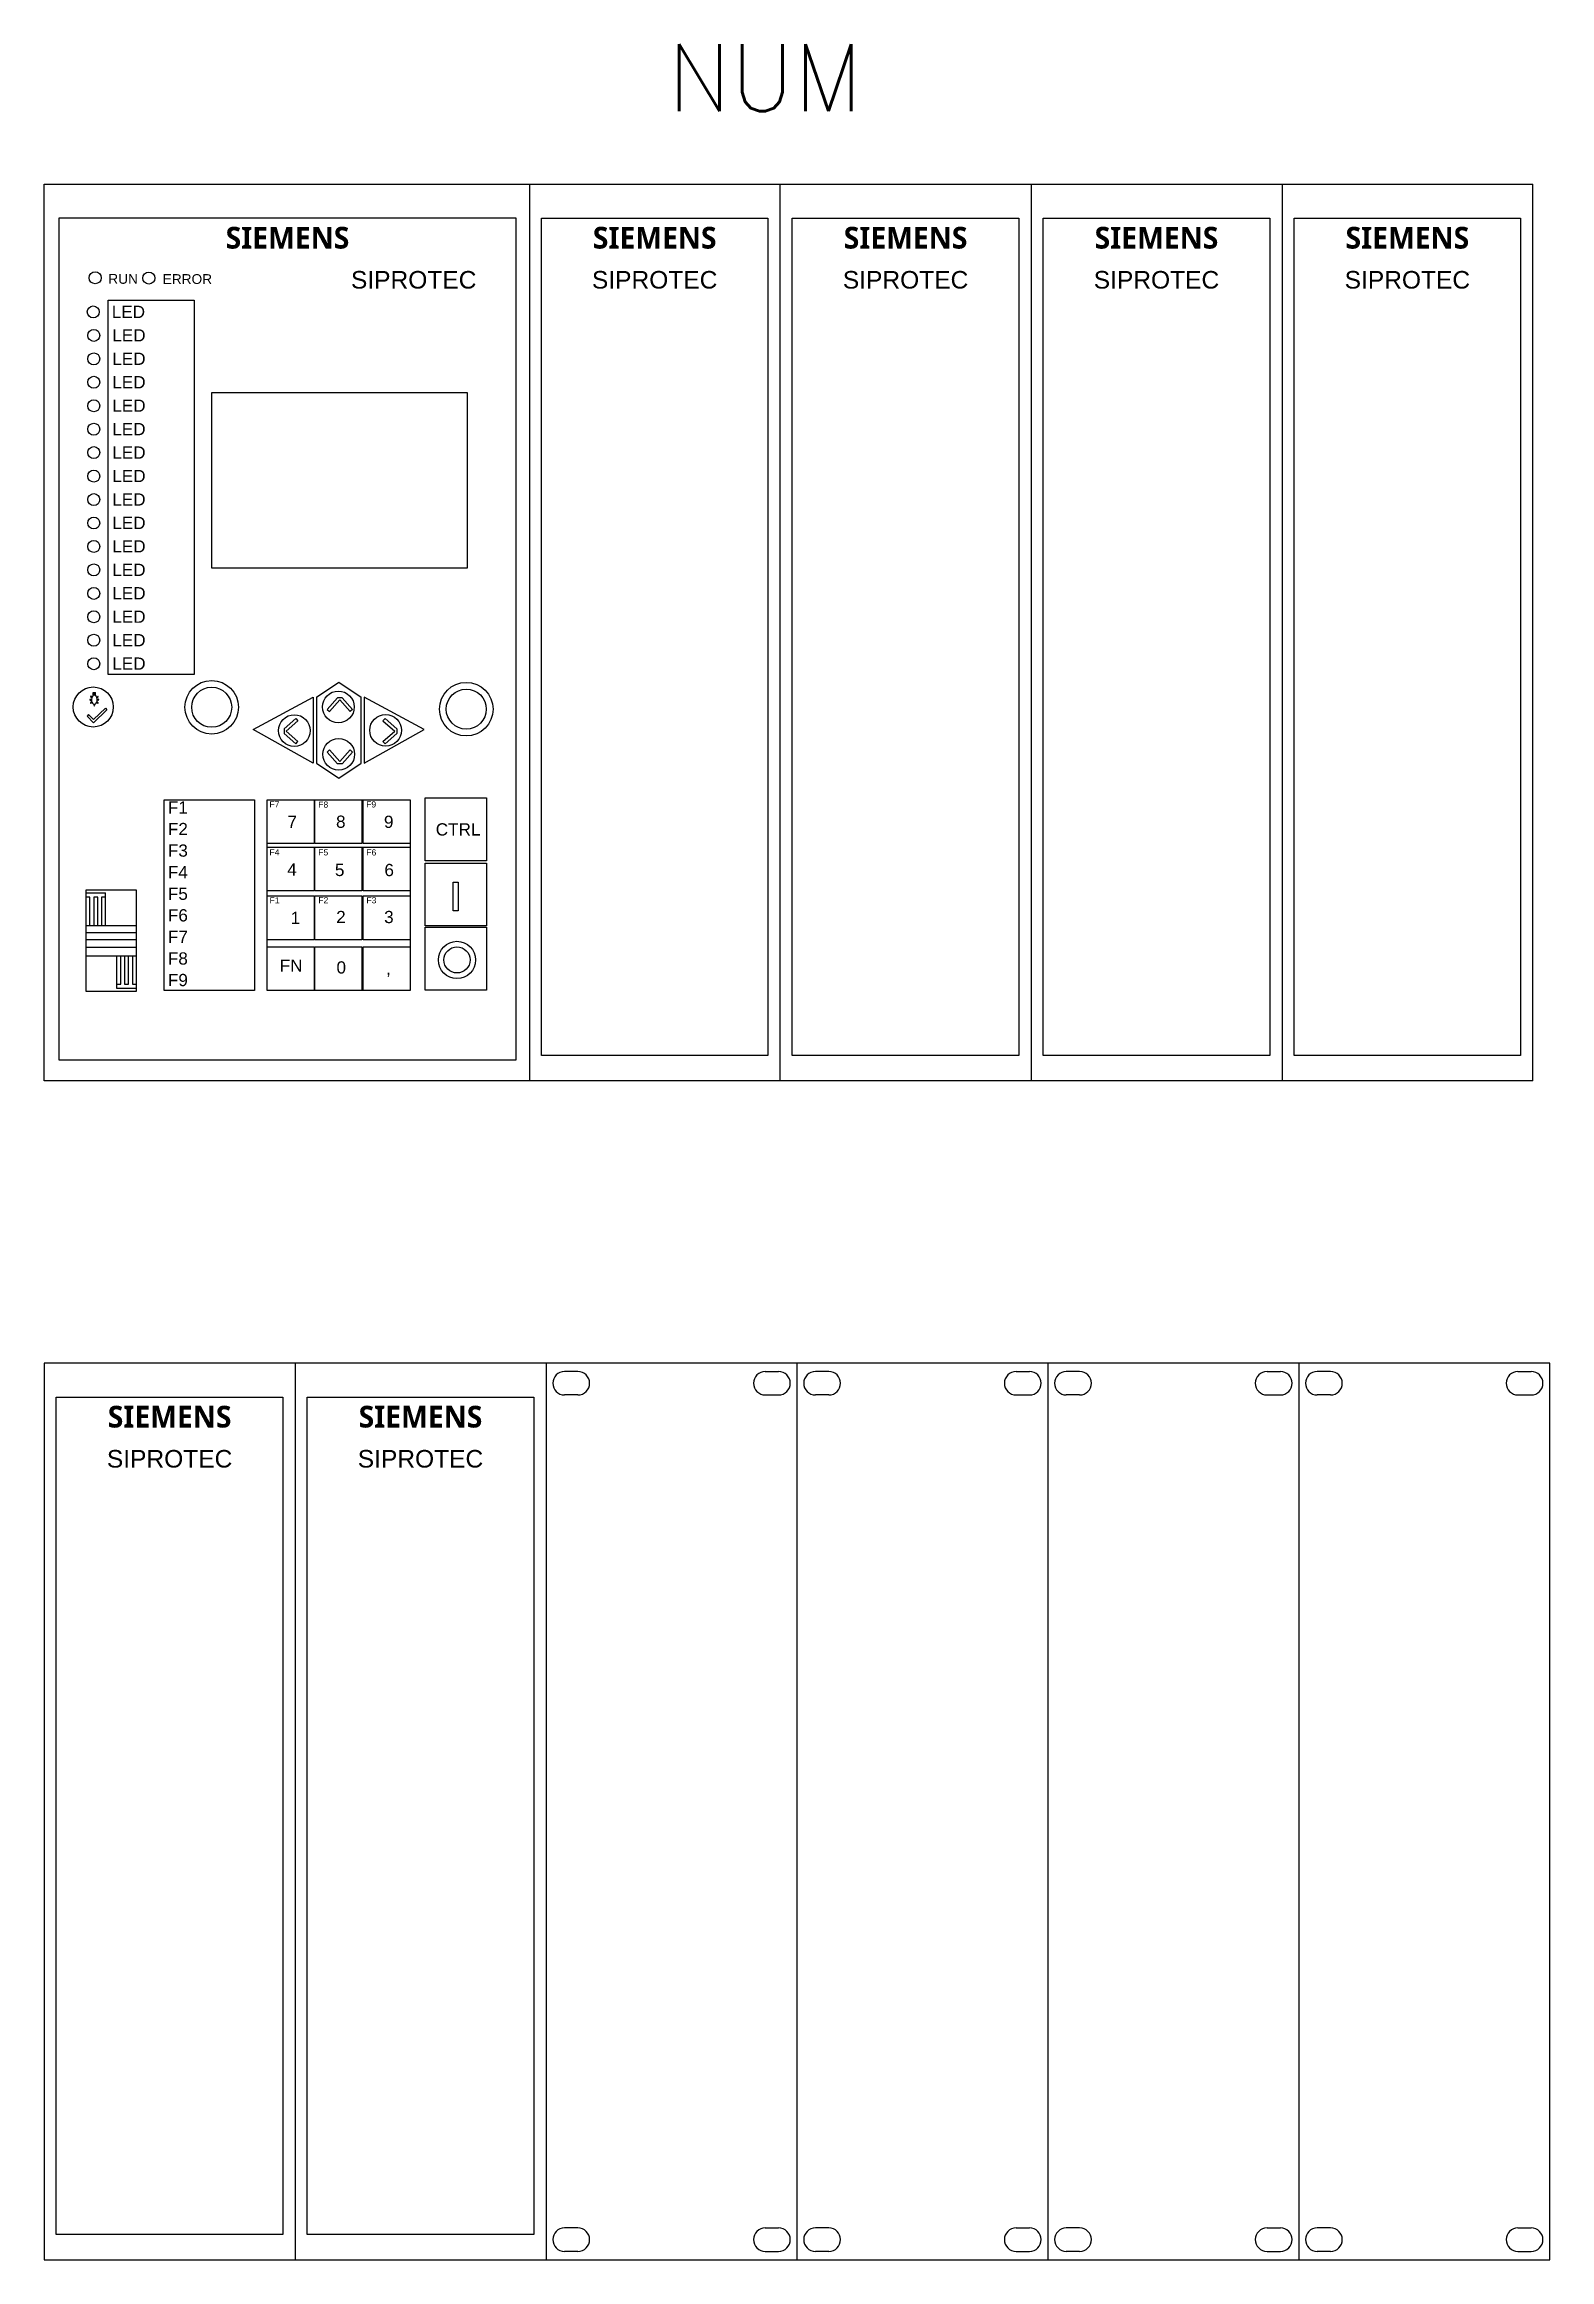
# Model space of a CAD drawing. Header units: millimetres. Extents: x 0 to 45, y -35.2 to 31.
import ezdxf
from ezdxf.enums import TextEntityAlignment as Align

# ---------------------------------------------------------------- set-up
doc = ezdxf.new("R2010")
doc.units = ezdxf.units.MM
doc.layers.add('5', color=7, linetype='Continuous')
doc.styles.add('ARIAL', font='arial.ttf')
doc.styles.add('ROMANS', font='romans.shx')
doc.styles.get("Standard").update_dxf_attribs({"font": 'arial.ttf'})
doc.styles.add('STYLE-ROMANS_1', font='ROMANS.shx')

msp = doc.modelspace()

# ---------------------------------------------------------------- linework, layer by layer
at = {"linetype": 'Continuous'}
for p, q in [((14.494, 26.788), (14.494, 0)), ((36.984, 26.788), (36.984, 0)), ((1.459, 11.505), (1.459, 11.601)), ((1.459, 11.58), (1.532, 11.58)), ((1.532, 11.519), (1.459, 11.519)), ((6.24, 10.498), (8.037, 11.463)), ((8.037, 11.463), (8.037, 9.488)), ((8.13, 11.463), (8.797, 11.907)), ((8.899, 11.44), (8.758, 11.44)), ((8.797, 11.907), (9.464, 11.463)), ((9.554, 11.463), (9.554, 9.488)), ((11.351, 10.498), (9.554, 11.463)), ((8.037, 9.488), (6.24, 10.498)), ((7.165, 10.516), (7.165, 10.375)), ((9.554, 9.488), (11.351, 10.498)), ((10.531, 10.516), (10.531, 10.375)), ((8.13, 9.488), (8.797, 9.044)), ((8.899, 9.472), (8.758, 9.472)), ((8.797, 9.044), (9.464, 9.488)), ((1.363, 4.637), (1.363, 5.483)), ((1.479, 5.483), (1.479, 4.637)), ((1.711, 5.483), (1.711, 4.637)), ((2.749, 4.637), (2.749, 4.637)), ((1.247, 3.989), (2.749, 3.989)), ((1.247, 3.733), (2.749, 3.733)), ((37.484, -8.441), (37.484, -35.229))]:
    msp.add_line(p, q, dxfattribs=at)
at = {"color": 7}
msp.add_line((0, 1.149), (0, 25.639), dxfattribs=at)
at = {"linetype": 'Continuous'}
for points in [[(44.48, 0), (0, 0), (0, 26.788), (44.48, 26.788)], [(21.99, 0), (21.99, 26.788)], [(29.487, 26.788), (29.487, 0)], [(44.48, 0), (44.48, 26.788)], [(1.459, 11.601), (1.532, 11.601)], [(1.532, 11.56), (1.459, 11.56)], [(1.532, 11.539), (1.459, 11.539)], [(1.532, 11.505), (1.532, 11.601)], [(8.13, 11.463), (8.13, 9.488)], [(8.758, 11.44), (8.452, 11.09), (8.523, 11.028), (8.829, 11.379)], [(8.899, 11.44), (9.205, 11.09), (9.135, 11.028), (8.829, 11.379)], [(9.464, 9.488), (9.464, 11.463)], [(1.474, 10.789), (1.325, 10.94), (1.277, 10.893), (1.473, 10.693), (1.872, 11.084)], [(1.474, 10.789), (1.825, 11.132)], [(1.825, 11.132), (1.872, 11.084)], [(7.165, 10.516), (7.516, 10.822), (7.577, 10.752), (7.227, 10.446)], [(10.531, 10.516), (10.18, 10.822), (10.119, 10.752), (10.469, 10.446)], [(7.165, 10.375), (7.516, 10.069), (7.577, 10.14), (7.227, 10.446)], [(10.531, 10.375), (10.18, 10.069), (10.119, 10.14), (10.469, 10.446)], [(8.758, 9.472), (8.452, 9.822), (8.523, 9.884), (8.829, 9.534)], [(8.899, 9.472), (9.205, 9.822), (9.135, 9.884), (8.829, 9.534)], [(8.064, 8.396), (8.064, 7.086), (6.659, 7.086)], [(9.492, 8.396), (9.492, 7.086), (8.087, 7.086), (8.087, 8.396)], [(10.934, 7.086), (9.529, 7.086), (9.529, 8.396)], [(6.659, 6.979), (10.934, 6.979)], [(8.064, 6.979), (8.064, 5.669), (6.659, 5.669)], [(9.492, 6.979), (9.492, 5.669), (8.087, 5.669), (8.087, 6.979)], [(10.934, 5.669), (9.529, 5.669), (9.529, 6.979)], [(1.247, 5.706), (2.749, 5.706)], [(2.749, 5.706), (2.749, 2.663), (1.247, 2.663), (1.247, 5.706)], [(1.247, 5.611), (1.827, 5.611)], [(1.363, 5.483), (1.247, 5.483)], [(1.595, 5.483), (1.479, 5.483)], [(1.595, 4.637), (1.595, 5.483)], [(1.827, 5.483), (1.711, 5.483)], [(1.827, 4.637), (1.827, 5.611)], [(6.659, 5.521), (8.064, 5.521), (8.064, 4.211), (6.659, 4.211)], [(10.934, 4.211), (9.529, 4.211), (9.529, 5.521), (10.934, 5.521)], [(1.247, 4.637), (2.749, 4.637)], [(1.247, 4.637), (1.247, 4.637)], [(2.749, 4.421), (1.247, 4.421)], [(2.749, 4.205), (1.247, 4.205)], [(6.659, 4.005), (8.064, 4.005), (8.064, 2.695)], [(8.087, 2.695), (8.087, 4.005), (9.492, 4.005), (9.492, 2.695)], [(9.529, 2.695), (9.529, 4.005), (10.934, 4.005)], [(2.749, 2.758), (2.169, 2.758), (2.169, 3.733)], [(2.285, 2.886), (2.285, 3.733)], [(2.401, 3.733), (2.401, 2.886), (2.517, 2.886), (2.517, 3.733)], [(2.633, 3.733), (2.633, 2.886)], [(2.169, 2.886), (2.285, 2.886)], [(2.633, 2.886), (2.749, 2.886)], [(44.98, -8.441), (0, -8.441), (0, -35.229), (44.98, -35.229)], [(7.497, -8.441), (7.497, -35.229)], [(14.993, -8.441), (14.993, -35.229)], [(22.49, -8.441), (22.49, -35.229)], [(29.987, -8.441), (29.987, -35.229)], [(44.98, -35.229), (44.98, -8.441)]]:
    msp.add_lwpolyline(points, dxfattribs=at)
for points in [[(0.429, 0.622), (14.094, 0.622), (14.094, 25.777), (0.429, 25.777)], [(21.622, 0.757), (14.853, 0.757), (14.853, 25.777), (21.622, 25.777)], [(29.119, 0.757), (22.35, 0.757), (22.35, 25.777), (29.119, 25.777)], [(36.615, 0.757), (29.846, 0.757), (29.846, 25.777), (36.615, 25.777)], [(44.112, 0.757), (37.343, 0.757), (37.343, 25.777), (44.112, 25.777)], [(1.91, 23.326), (4.482, 23.326), (4.482, 12.143), (1.91, 12.143)], [(12.634, 15.317), (5.005, 15.317), (5.005, 20.56), (12.634, 20.56)], [(3.585, 8.396), (6.277, 8.396), (6.277, 2.695), (3.585, 2.695)], [(6.659, 8.396), (10.934, 8.396), (10.934, 2.695), (6.659, 2.695)], [(13.216, 6.575), (11.383, 6.575), (11.383, 8.45), (13.216, 8.45)], [(13.216, 4.628), (11.383, 4.628), (11.383, 6.503), (13.216, 6.503)], [(8.087, 5.521), (9.492, 5.521), (9.492, 4.211), (8.087, 4.211)], [(12.216, 5.933), (12.367, 5.933), (12.367, 5.081), (12.216, 5.081)], [(13.216, 2.71), (11.383, 2.71), (11.383, 4.586), (13.216, 4.586)], [(7.128, -34.472), (0.359, -34.472), (0.359, -9.452), (7.128, -9.452)], [(14.625, -34.472), (7.856, -34.472), (7.856, -9.452), (14.625, -9.452)]]:
    msp.add_lwpolyline(points, close=True, dxfattribs=at)
for centre, radius in [((1.52, 23.992), 0.179), ((3.123, 23.983), 0.179), ((1.463, 22.971), 0.179), ((1.479, 22.27), 0.179), ((1.479, 21.569), 0.179), ((1.479, 20.869), 0.179), ((1.479, 20.168), 0.179), ((1.479, 19.467), 0.179), ((1.479, 18.767), 0.179), ((1.479, 18.066), 0.179), ((1.479, 17.365), 0.179), ((1.479, 16.665), 0.179), ((1.479, 15.964), 0.179), ((1.479, 15.264), 0.179), ((1.479, 14.563), 0.179), ((1.479, 13.862), 0.179), ((1.479, 13.162), 0.179), ((1.479, 12.461), 0.179), ((5.001, 11.16), 0.8), ((1.463, 11.167), 0.598), ((5.001, 11.16), 0.598), ((8.789, 11.17), 0.473), ((12.608, 11.103), 0.8), ((12.608, 11.103), 0.598), ((7.472, 10.463), 0.473), ((10.196, 10.472), 0.473), ((8.798, 9.755), 0.473), ((12.331, 3.609), 0.556), ((12.331, 3.609), 0.39)]:
    msp.add_circle(centre, radius, dxfattribs=at)
at = {"linetype": 'Continuous', "extrusion": (0, 0, -1)}
for centre, major_axis in [((1.382, 11.383), (-0.0239, -0.0008)), ((1.399, 11.298), (0.0182, 0.0155)), ((1.402, 11.47), (0.0155, -0.0182)), ((1.593, 11.467), (0.0182, 0.0155)), ((1.59, 11.296), (0.0155, -0.0182)), ((1.609, 11.385), (-0.0239, -0.0008)), ((1.495, 11.22), (0.0008, -0.0239))]:
    msp.add_ellipse(centre, major_axis=major_axis, ratio=0.466793, dxfattribs=at)
at = {"linetype": 'Continuous'}
msp.add_ellipse((1.496, 11.383), major_axis=(0, -0.136), ratio=0.619048, start_param=3.592655, end_param=8.973716, dxfattribs=at)
at = {"layer": '5'}
for p, q in [((15.943, -8.69), (15.543, -8.69)), ((21.541, -8.69), (21.94, -8.69)), ((23.44, -8.69), (23.04, -8.69)), ((29.037, -8.69), (29.437, -8.69)), ((30.936, -8.69), (30.537, -8.69)), ((36.534, -8.69), (36.934, -8.69)), ((38.433, -8.69), (38.033, -8.69)), ((44.031, -8.69), (44.43, -8.69)), ((15.943, -9.39), (15.543, -9.39)), ((21.541, -9.39), (21.94, -9.39)), ((23.44, -9.39), (23.04, -9.39)), ((29.037, -9.39), (29.437, -9.39)), ((30.936, -9.39), (30.537, -9.39)), ((36.534, -9.39), (36.934, -9.39)), ((38.433, -9.39), (38.033, -9.39)), ((44.031, -9.39), (44.43, -9.39)), ((15.943, -34.279), (15.543, -34.279)), ((21.541, -34.279), (21.94, -34.279)), ((23.44, -34.279), (23.04, -34.279)), ((29.037, -34.279), (29.437, -34.279)), ((30.936, -34.279), (30.537, -34.279)), ((36.534, -34.279), (36.934, -34.279)), ((38.433, -34.279), (38.033, -34.279)), ((44.031, -34.279), (44.43, -34.279)), ((15.943, -34.979), (15.543, -34.979)), ((21.541, -34.979), (21.94, -34.979)), ((23.44, -34.979), (23.04, -34.979)), ((29.037, -34.979), (29.437, -34.979)), ((30.936, -34.979), (30.537, -34.979)), ((36.534, -34.979), (36.934, -34.979)), ((38.433, -34.979), (38.033, -34.979)), ((44.031, -34.979), (44.43, -34.979))]:
    msp.add_line(p, q, dxfattribs=at)
for centre, start, end in [((15.543, -9.04), 90, 270), ((15.943, -9.04), 270, 90), ((21.541, -9.04), 90, 270), ((21.94, -9.04), 270, 90), ((23.04, -9.04), 90, 270), ((23.44, -9.04), 270, 90), ((29.037, -9.04), 90, 270), ((29.437, -9.04), 270, 90), ((30.537, -9.04), 90, 270), ((30.936, -9.04), 270, 90), ((36.534, -9.04), 90, 270), ((36.934, -9.04), 270, 90), ((38.033, -9.04), 90, 270), ((38.433, -9.04), 270, 90), ((44.031, -9.04), 90, 270), ((44.43, -9.04), 270, 90), ((15.543, -34.629), 90, 270), ((15.943, -34.629), 270, 90), ((21.541, -34.629), 90, 270), ((21.94, -34.629), 270, 90), ((23.04, -34.629), 90, 270), ((23.44, -34.629), 270, 90), ((29.037, -34.629), 90, 270), ((29.437, -34.629), 270, 90), ((30.537, -34.629), 90, 270), ((30.936, -34.629), 270, 90), ((36.534, -34.629), 90, 270), ((36.934, -34.629), 270, 90), ((38.033, -34.629), 90, 270), ((38.433, -34.629), 270, 90), ((44.031, -34.629), 90, 270), ((44.43, -34.629), 270, 90)]:
    msp.add_arc(centre, 0.35, start, end, dxfattribs=at)

# ---------------------------------------------------------------- texts
at = {"linetype": 'Continuous'}
for s, height, p in [('RUN', 0.2926, (1.912, 23.813)), ('ERROR', 0.2926, (3.537, 23.808)), ('LED', 0.3658, (2.016, 22.791)), ('LED', 0.3658, (2.032, 22.09)), ('LED', 0.3658, (2.032, 21.389)), ('LED', 0.3658, (2.032, 20.689)), ('LED', 0.3658, (2.032, 19.988)), ('LED', 0.3658, (2.032, 19.287)), ('LED', 0.3658, (2.032, 18.587)), ('LED', 0.3658, (2.032, 17.886)), ('LED', 0.3658, (2.032, 17.185)), ('LED', 0.3658, (2.032, 16.485)), ('LED', 0.3658, (2.032, 15.784)), ('LED', 0.3658, (2.032, 15.083)), ('LED', 0.3658, (2.032, 14.383)), ('LED', 0.3658, (2.032, 13.682)), ('LED', 0.3658, (2.032, 12.981)), ('LED', 0.3658, (2.032, 12.281)), ('F1', 0.3658, (3.693, 7.983)), ('F7', 0.1829, (6.727, 8.164)), ('F8', 0.1829, (8.185, 8.16)), ('F9', 0.1829, (9.616, 8.165)), ('F2', 0.3658, (3.693, 7.338)), ('7', 0.366, (7.264, 7.551)), ('8', 0.366, (8.717, 7.557)), ('9', 0.366, (10.149, 7.553)), ('CTRL', 0.3658, (11.696, 7.327)), ('F3', 0.3658, (3.693, 6.694)), ('F4', 0.1829, (6.727, 6.731)), ('F5', 0.1829, (8.186, 6.732)), ('F6', 0.1829, (9.621, 6.73)), ('F4', 0.3658, (3.693, 6.049)), ('4', 0.366, (7.258, 6.129)), ('5', 0.366, (8.683, 6.115)), ('6', 0.366, (10.162, 6.113)), ('F5', 0.3658, (3.693, 5.404)), ('F1', 0.1829, (6.732, 5.296)), ('F2', 0.1829, (8.188, 5.303)), ('F3', 0.1829, (9.625, 5.3)), ('F6', 0.3658, (3.693, 4.76)), ('1', 0.366, (7.358, 4.682)), ('2', 0.366, (8.721, 4.708)), ('3', 0.366, (10.154, 4.709)), ('F7', 0.3658, (3.693, 4.115)), ('F8', 0.3658, (3.693, 3.47)), ('FN', 0.3658, (7.035, 3.256)), ('0', 0.366, (8.731, 3.202)), ('F9', 0.3658, (3.693, 2.826)), (',', 0.366, (10.21, 3.168))]:
    msp.add_text(s, height=height, dxfattribs=at).set_placement(p)
at = {"attachment_point": 5}
for s, insert, char_height, style in [('{\\fSegoe UI Semibold|b0|i0|c0|p34;SIEMENS}', (7.266, 25.185), 0.65, 'STYLE-ROMANS_1'), ('{\\fSegoe UI Semibold|b0|i0|c0|p34;SIEMENS}', (18.237, 25.185), 0.65, 'STYLE-ROMANS_1'), ('{\\fSegoe UI Semibold|b0|i0|c0|p34;SIEMENS}', (25.734, 25.185), 0.65, 'STYLE-ROMANS_1'), ('{\\fSegoe UI Semibold|b0|i0|c0|p34;SIEMENS}', (33.231, 25.185), 0.65, 'STYLE-ROMANS_1'), ('{\\fSegoe UI Semibold|b0|i0|c0|p34;SIEMENS}', (40.728, 25.185), 0.65, 'STYLE-ROMANS_1'), ('SIPROTEC', (11.037, 23.929), 0.525, 'ARIAL'), ('SIPROTEC', (18.237, 23.929), 0.525, 'ARIAL'), ('SIPROTEC', (25.734, 23.929), 0.525, 'ARIAL'), ('SIPROTEC', (33.231, 23.929), 0.525, 'ARIAL'), ('SIPROTEC', (40.728, 23.929), 0.525, 'ARIAL'), ('{\\fSegoe UI Semibold|b0|i0|c0|p34;SIEMENS}', (3.744, -10.043), 0.65, 'STYLE-ROMANS_1'), ('{\\fSegoe UI Semibold|b0|i0|c0|p34;SIEMENS}', (11.24, -10.043), 0.65, 'STYLE-ROMANS_1'), ('SIPROTEC', (3.744, -11.3), 0.525, 'ARIAL'), ('SIPROTEC', (11.24, -11.3), 0.525, 'ARIAL')]:
    msp.add_mtext_dynamic_manual_height_columns(s, width=0.5, gutter_width=12.5, heights=[0], dxfattribs=dict(at, insert=insert, char_height=char_height, style=style))
at = {"linetype": 'Continuous', "style": 'ROMANS'}
msp.add_attdef('NUM', text='NUM', height=2, dxfattribs=at).set_placement((21.542, 29.969), align=Align.MIDDLE)

doc.saveas('drawing.dxf')
